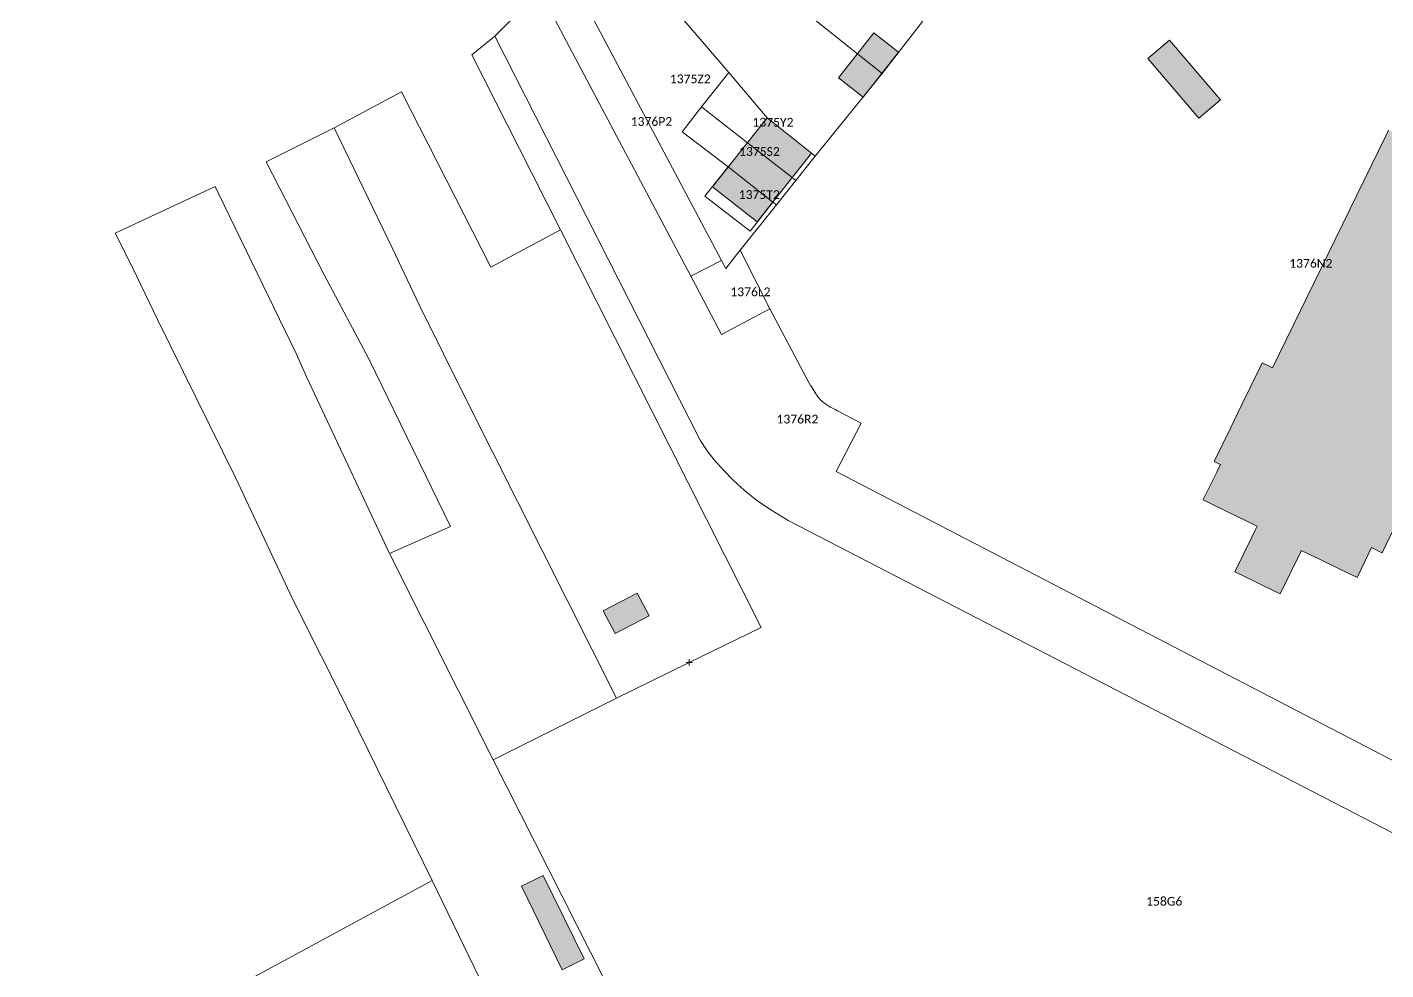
# Model space of a CAD drawing. Header units: metres. Extents: x 113120 to 240396, y 120329 to 242116.
# Drawn here: x 113195.7 to 113320.2, y 121497.3 to 121583.7 of the extents above; entities that cross this region are included whole.
import ezdxf

# ---------------------------------------------------------------- set-up
doc = ezdxf.new("R2010")
doc.units = ezdxf.units.M
doc.header["$LTSCALE"] = 3
doc.header["$PDMODE"] = 2
doc.header["$PDSIZE"] = 0.3
for name, color, linetype, lineweight in [('Bpn_CaPa', 78, 'Continuous', 0), ('Bpn_ReBu', 4, 'Continuous', 0), ('Bpt_CaNu', 7, 'Continuous', 0), ('Bpt_PrSt', 7, 'Continuous', 0), ('Hachure bâtiment', 11, 'Continuous', 0)]:
    doc.layers.add(name, color=color, linetype=linetype, lineweight=lineweight)
doc.styles.add('Legend', font='')
doc.styles.get('Legend').set_extended_font_data('Calibri')

msp = doc.modelspace()

# ---------------------------------------------------------------- hatches: boundary and pattern name
at = {"layer": 'Hachure bâtiment'}
h = msp.add_hatch(color=256, dxfattribs=at)
h.dxf.hatch_style = 1
h.paths.add_polyline_path([(113275.58, 121581.37), (113272.33, 121577.25), (113270.08, 121579.02), (113273.33, 121583.15)])
h = msp.add_hatch(color=256, dxfattribs=at)
h.dxf.hatch_style = 1
h.paths.add_polyline_path([(113300.42, 121582.48), (113305.08, 121577), (113303.11, 121575.32), (113298.44, 121580.8)])
h = msp.add_hatch(color=256, dxfattribs=at)
h.dxf.hatch_style = 1
h.paths.add_polyline_path([(113303.86, 121540.18), (113303.5, 121540.36), (113303.51, 121540.38), (113304.74, 121542.9), (113305.08, 121543.6), (113304.93, 121543.67), (113304.51, 121543.88), (113306, 121546.93), (113307.02, 121549.02), (113308.69, 121552.45), (113308.91, 121552.91), (113309.49, 121552.64), (113309.85, 121552.46), (113315.58, 121564.22), (113320.22, 121573.72), (113320.47, 121574.23), (113321.27, 121573.84), (113322.67, 121576.72), (113322.81, 121577), (113326.58, 121575.16), (113328.24, 121574.35), (113328.37, 121574.62), (113330.25, 121578.48), (113332.74, 121577.27), (113334.41, 121576.45), (113332.5, 121572.54), (113332.39, 121572.32), (113332.26, 121572.04), (113334, 121571.19), (113335.7, 121570.36), (113336.59, 121569.93), (113336.64, 121569.91), (113335.75, 121568.08), (113335.73, 121568.03), (113335.24, 121567.03), (113334.99, 121566.52), (113335.01, 121566.51), (113335.59, 121566.23), (113330.95, 121556.72), (113330.37, 121557), (113330.35, 121557.01), (113330.33, 121557.03), (113329.41, 121557.47), (113327.72, 121558.3), (113321.98, 121546.54), (113321.76, 121546.07), (113323.45, 121545.25), (113324.39, 121544.79), (113324.41, 121544.78), (113320.23, 121536.21), (113319.89, 121535.51), (113319.87, 121535.52), (113318.93, 121535.98), (113317.69, 121533.44), (113317.6, 121533.24), (113315.9, 121534.07), (113314.15, 121534.92), (113312.49, 121535.73), (113312.4, 121535.55), (113310.54, 121531.74), (113309.21, 121532.39), (113308.05, 121532.96), (113306.39, 121533.77), (113307.94, 121536.93), (113308.26, 121537.59), (113308.34, 121537.76), (113308.43, 121537.95), (113304.67, 121539.79)])
h = msp.add_hatch(color=256, dxfattribs=at)
h.dxf.hatch_style = 1
h.paths.add_polyline_path([(113267.62, 121572.12), (113262.62, 121565.82), (113258.53, 121569.05), (113263.53, 121575.35)])
h = msp.add_hatch(color=256, dxfattribs=at)
h.dxf.hatch_style = 1
h.paths.add_polyline_path([(113252.73, 121529.72), (113249.63, 121528.1), (113248.53, 121530.18), (113251.63, 121531.82)])
h = msp.add_hatch(color=256, dxfattribs=at)
h.dxf.hatch_style = 1
h.paths.add_polyline_path([(113246.78, 121498.3), (113244.77, 121497.3), (113241.02, 121504.95), (113243.03, 121505.95)])

# ---------------------------------------------------------------- linework, layer by layer
at = {"layer": 'Bpn_CaPa'}
for points in [[(113251.41, 121597.7), (113255.36, 121602.51), (113258.34, 121600.11), (113264.94, 121594.71), (113277.78, 121584.18), (113274.09, 121579.43), (113260.98, 121589.89), (113254.38, 121595.29), (113251.41, 121597.7)], [(113251.41, 121597.7), (113254.38, 121595.29), (113260.98, 121589.89), (113274.09, 121579.43), (113267.95, 121571.84), (113267.62, 121572.12), (113263.53, 121575.35), (113260.03, 121579.5), (113250.53, 121590.6), (113247.57, 121593), (113251.41, 121597.7)], [(113244.85, 121589.66), (113247.57, 121593), (113250.53, 121590.6), (113260.03, 121579.5), (113257.54, 121576.36), (113255.75, 121574.09), (113259.98, 121570.87), (113257.83, 121568.17), (113261.98, 121564.98), (113264.07, 121567.64), (113264.41, 121567.39), (113261.08, 121563.23), (113259.76, 121561.57), (113259.37, 121562.3), (113244.85, 121589.66)], [(113244.85, 121589.66), (113259.37, 121562.3), (113256.55, 121560.84), (113242.72, 121586.99), (113244.85, 121589.66)], [(113260.03, 121579.5), (113263.53, 121575.35), (113267.62, 121572.12), (113267.95, 121571.84), (113266.17, 121569.61), (113265.83, 121569.89), (113261.73, 121573.08), (113257.54, 121576.36), (113260.03, 121579.5)], [(113249.73, 121522.19), (113236.13, 121549.26), (113231.67, 121558.23), (113229.23, 121563.32), (113223.88, 121574.45), (113230.04, 121577.73), (113238.21, 121561.69), (113244.61, 121565.09), (113262.98, 121528.67), (113256.41, 121525.47), (113256.33, 121525.43), (113249.73, 121522.19)], [(113264.41, 121567.39), (113264.07, 121567.64), (113259.98, 121570.87), (113255.75, 121574.09), (113257.54, 121576.36), (113261.73, 121573.08), (113265.83, 121569.89), (113266.17, 121569.61), (113264.41, 121567.39)], [(113238.45, 121516.55), (113228.94, 121535.43), (113234.54, 121537.92), (113227.08, 121553.21), (113222.94, 121560.98), (113217.63, 121571.34), (113223.88, 121574.45), (113229.23, 121563.32), (113231.67, 121558.23), (113236.13, 121549.26), (113249.73, 121522.19), (113238.45, 121516.55)], [(113259.98, 121570.87), (113264.07, 121567.64), (113261.98, 121564.98), (113257.83, 121568.17), (113259.98, 121570.87)], [(113260.22, 121449.01), (113232.86, 121505.49), (113225.3, 121520.86), (113220.09, 121531.23), (113214.83, 121542.42), (113211.28, 121549.57), (113208.83, 121554.54), (113207.71, 121556.82), (113205.4, 121561.65), (113203.81, 121564.79), (113212.96, 121569.07), (113213.27, 121568.43), (113220.39, 121553.76), (113221.38, 121551.58), (113228.94, 121535.43), (113238.45, 121516.55), (113269.05, 121456.06), (113267.98, 121455.24), (113260.22, 121449.01)], [(113263.79, 121557.86), (113262.42, 121557.13), (113259.37, 121555.52), (113258.11, 121557.9), (113256.97, 121560.06), (113256.55, 121560.84), (113259.37, 121562.3), (113259.76, 121561.57), (113261.08, 121563.23), (113263.79, 121557.86)], [(113228.26, 121448.13), (113225.01, 121451.86), (113222.05, 121455.27), (113218.66, 121459.16), (113215.86, 121462.38), (113212.72, 121465.95), (113209.97, 121469.15), (113206.43, 121473.23), (113203.74, 121476.35), (113196.96, 121484.03), (113195.74, 121485.4), (113232.86, 121505.49), (113260.22, 121449.01), (113241.03, 121433.82), (113238.53, 121436.82), (113231.83, 121444.32), (113228.26, 121448.13)]]:
    msp.add_lwpolyline(points, close=True, dxfattribs=at)
for points in [[(113322.75, 121508.86), (113265.46, 121538.48), (113263.87, 121539.43), (113262.57, 121540.34), (113261.44, 121541.25), (113260.42, 121542.16), (113259.56, 121543.05), (113258.7, 121544.02), (113258.05, 121544.85), (113257.42, 121545.83), (113238.6, 121582.84), (113242.72, 121586.99), (113256.55, 121560.84), (113256.97, 121560.06), (113258.11, 121557.9), (113259.37, 121555.52), (113262.42, 121557.13), (113263.79, 121557.86), (113263.79, 121557.86), (113267.4, 121551.06), (113267.53, 121550.85), (113267.63, 121550.67), (113267.72, 121550.54), (113267.81, 121550.38), (113267.91, 121550.22), (113268, 121550.07), (113268.09, 121549.94), (113268.2, 121549.8), (113268.3, 121549.68), (113268.41, 121549.55), (113268.53, 121549.43), (113268.66, 121549.31), (113268.75, 121549.25), (113268.88, 121549.15), (113269.04, 121549.04), (113269.17, 121548.97), (113269.33, 121548.86), (113269.47, 121548.79), (113269.6, 121548.72), (113269.78, 121548.63), (113269.94, 121548.55), (113272.17, 121547.39), (113269.87, 121542.95), (113323.1, 121515.33)], [(113323.1, 121515.33), (113269.87, 121542.95), (113272.17, 121547.39), (113269.94, 121548.55), (113269.78, 121548.63), (113269.6, 121548.72), (113269.47, 121548.79), (113269.33, 121548.86), (113269.17, 121548.97), (113269.04, 121549.04), (113268.88, 121549.15), (113268.75, 121549.25), (113268.66, 121549.31), (113268.53, 121549.43), (113268.41, 121549.55), (113268.3, 121549.68), (113268.2, 121549.8), (113268.09, 121549.94), (113268, 121550.07), (113267.91, 121550.22), (113267.81, 121550.38), (113267.72, 121550.54), (113267.63, 121550.67), (113267.53, 121550.85), (113267.4, 121551.06), (113263.79, 121557.86), (113261.08, 121563.23), (113264.41, 121567.39), (113266.17, 121569.61), (113267.95, 121571.84), (113274.09, 121579.43), (113277.78, 121584.18)], [(113269.05, 121456.06), (113238.45, 121516.55), (113249.73, 121522.19), (113256.33, 121525.43), (113256.41, 121525.47), (113262.98, 121528.67), (113244.61, 121565.09), (113241.96, 121570.36), (113236.47, 121581.14), (113238.6, 121582.84), (113257.42, 121545.83), (113258.05, 121544.85), (113258.7, 121544.02), (113259.56, 121543.05), (113260.42, 121542.16), (113261.44, 121541.25), (113262.57, 121540.34), (113263.87, 121539.43), (113265.46, 121538.48), (113322.75, 121508.86)]]:
    msp.add_lwpolyline(points, dxfattribs=at)
at = {"layer": 'Bpn_ReBu'}
for points in [[(113275.58, 121581.37), (113272.33, 121577.25), (113270.08, 121579.02), (113273.33, 121583.15), (113275.58, 121581.37)], [(113300.42, 121582.48), (113305.08, 121577), (113303.11, 121575.32), (113298.44, 121580.8), (113300.42, 121582.48)], [(113267.62, 121572.12), (113262.62, 121565.82), (113258.53, 121569.05), (113263.53, 121575.35), (113267.62, 121572.12)], [(113252.73, 121529.72), (113249.63, 121528.1), (113248.53, 121530.18), (113251.63, 121531.82), (113252.73, 121529.72)], [(113246.78, 121498.3), (113244.77, 121497.3), (113241.02, 121504.95), (113243.03, 121505.95), (113246.78, 121498.3)]]:
    msp.add_lwpolyline(points, close=True, dxfattribs=at)
msp.add_lwpolyline([(113324.41, 121544.78), (113320.23, 121536.21), (113319.89, 121535.51), (113319.87, 121535.52), (113318.93, 121535.98), (113317.69, 121533.44), (113317.6, 121533.24), (113315.9, 121534.07), (113314.15, 121534.92), (113312.49, 121535.73), (113312.4, 121535.55), (113310.54, 121531.74), (113309.21, 121532.39), (113308.05, 121532.96), (113306.39, 121533.77), (113307.94, 121536.93), (113308.26, 121537.59), (113308.34, 121537.76), (113308.43, 121537.95), (113304.67, 121539.79), (113303.86, 121540.18), (113303.86, 121540.18), (113303.5, 121540.36), (113303.51, 121540.38), (113304.74, 121542.9), (113305.08, 121543.6), (113304.93, 121543.67), (113304.51, 121543.88), (113306, 121546.93), (113307.02, 121549.02), (113308.69, 121552.45), (113308.91, 121552.91), (113309.49, 121552.64), (113309.85, 121552.46), (113315.58, 121564.22), (113320.22, 121573.72), (113320.47, 121574.23)], dxfattribs=at)
at = {"layer": 'Bpt_PrSt'}
msp.add_point((113256.41, 121525.47), dxfattribs=at)

# ---------------------------------------------------------------- texts
at = {"layer": 'Bpt_CaNu', "char_height": 0.8, "attachment_point": 7, "style": 'Legend'}
for s, insert in [('1375Z2', (113254.63, 121578.52)), ('1376P2', (113251.04, 121574.62)), ('1375Y2', (113262.19, 121574.55)), ('1375S2', (113260.97, 121571.87)), ('1375T2', (113260.94, 121567.92)), ('1376N2', (113311.38, 121561.62)), ('1376L2', (113260.17, 121559.01)), ('1376R2', (113264.4, 121547.35)), ('158G6', (113298.27, 121503.17))]:
    msp.add_mtext(s, dxfattribs=dict(at, insert=insert))

doc.saveas('drawing.dxf')
